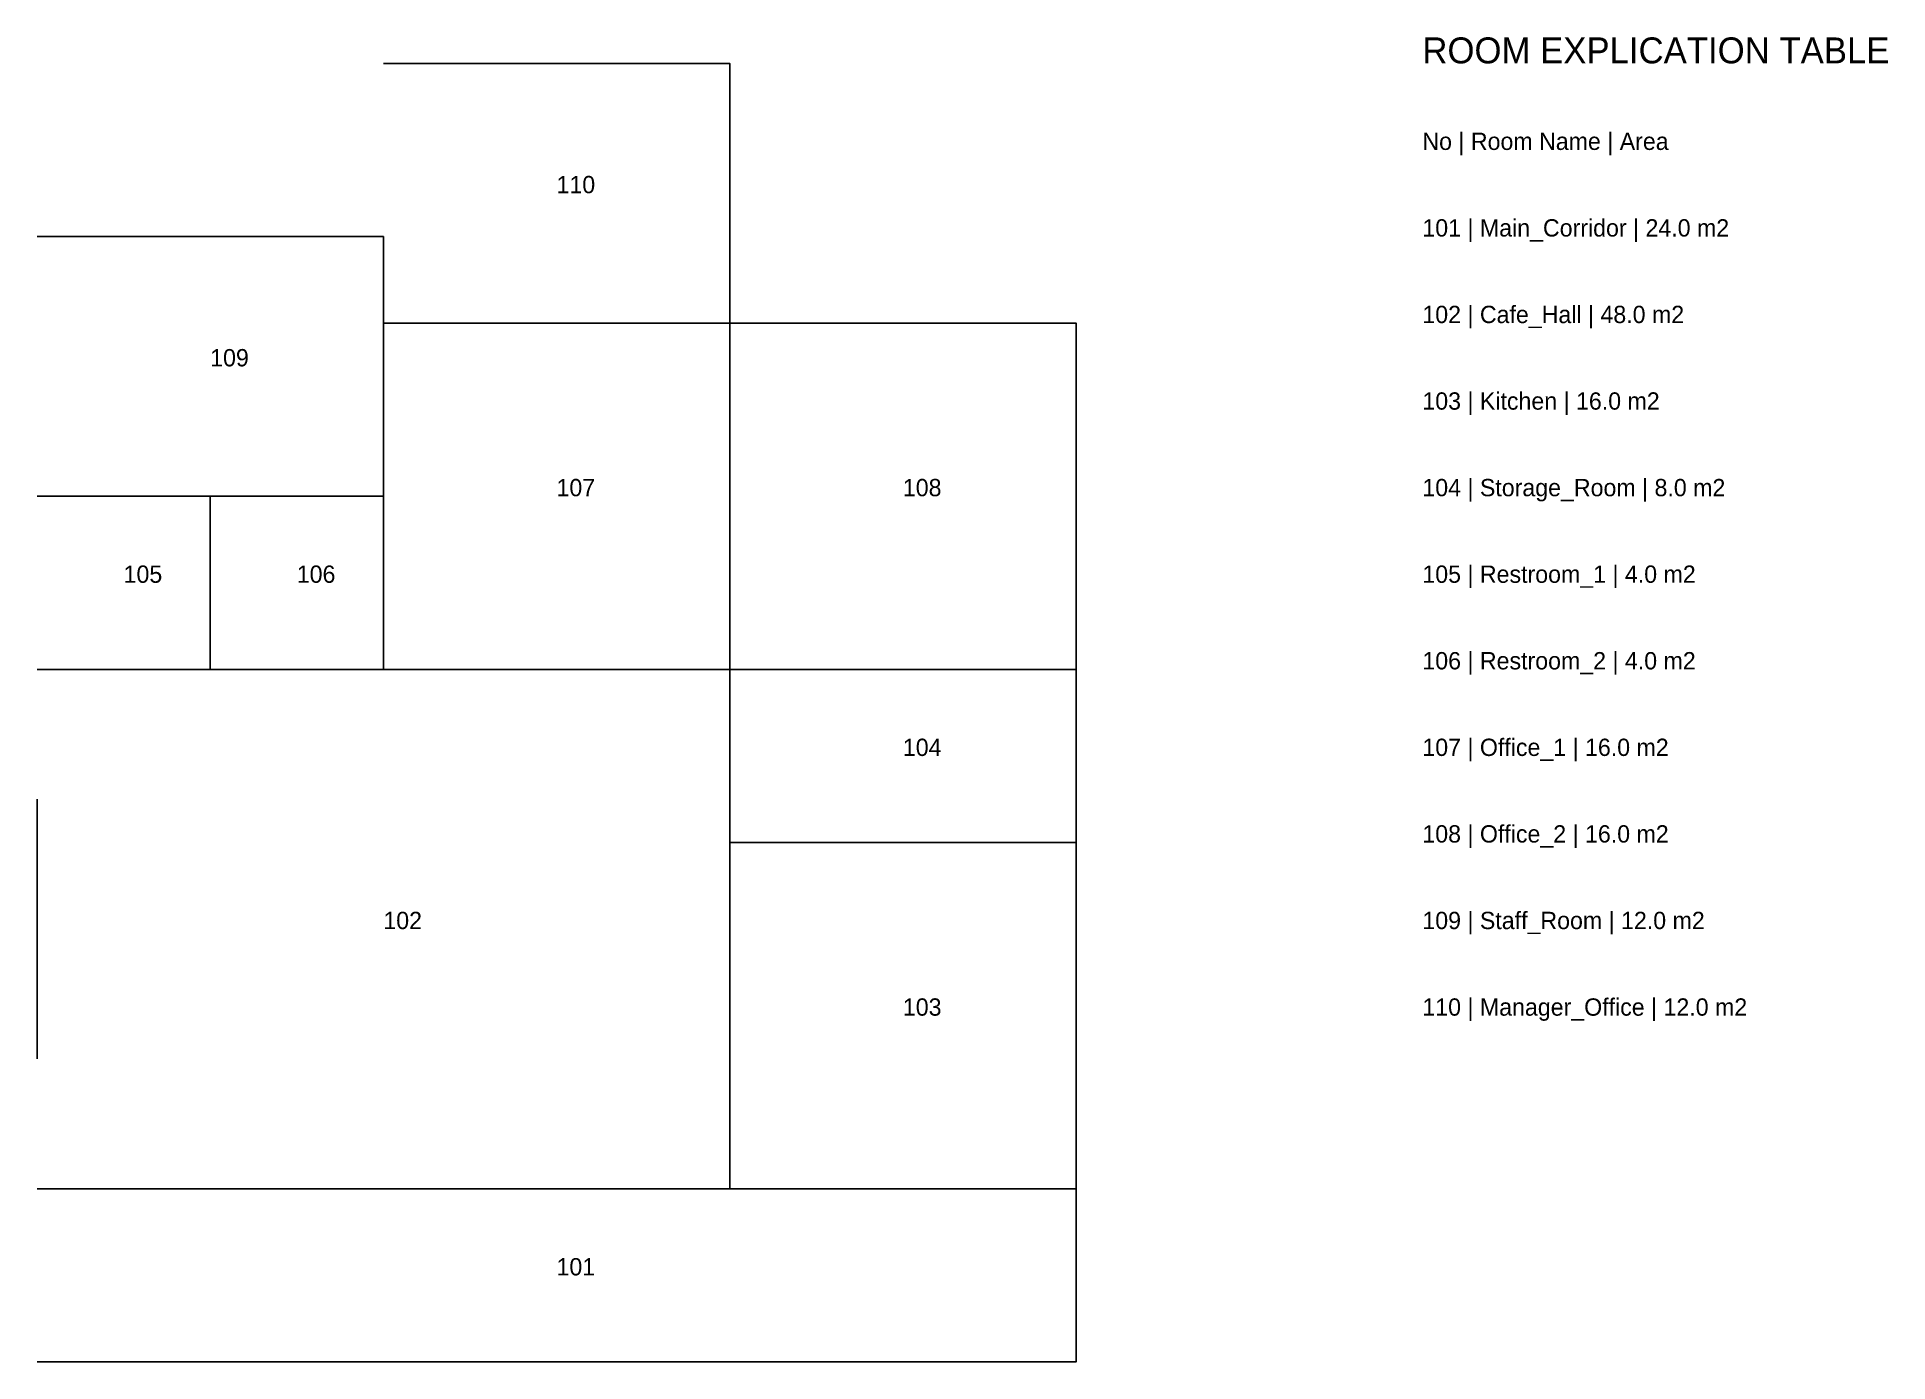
# Model space of a CAD drawing. Header units: millimetres. Extents: x 0 to 21377, y 0 to 15304.
import ezdxf

# ---------------------------------------------------------------- set-up
doc = ezdxf.new("R2010")
doc.units = ezdxf.units.MM
doc.layers.add('EXPLICATION', color=7, linetype='CONTINUOUS')

msp = doc.modelspace()

# ---------------------------------------------------------------- linework, layer by layer
for points in [[(4000, 12000), (8000, 12000), (8000, 15000), (4000, 15000)], [(0, 10000), (4000, 10000), (4000, 13000), (0, 13000)], [(4000, 8000), (8000, 8000), (8000, 12000), (4000, 12000)], [(6000, 12000), (7500, 12000)], [(8000, 8000), (12000, 8000), (12000, 12000), (8000, 12000)], [(0, 8000), (2000, 8000), (2000, 10000), (0, 10000)], [(2000, 8000), (4000, 8000), (4000, 10000), (2000, 10000)], [(0, 2000), (8000, 2000), (8000, 8000), (0, 8000)], [(8000, 6000), (12000, 6000), (12000, 8000), (8000, 8000)], [(0, 3500), (0, 6500)], [(8000, 2000), (12000, 2000), (12000, 6000), (8000, 6000)], [(8000, 3500), (8000, 4400)], [(0, 0), (12000, 0), (12000, 2000), (0, 2000)], [(2000, 2000), (2900, 2000)]]:
    msp.add_lwpolyline(points)

# ---------------------------------------------------------------- texts
at = {"layer": 'EXPLICATION'}
for s, height, p in [('ROOM EXPLICATION TABLE', 300, (16000, 15000)), ('No | Room Name | Area', 200, (16000, 14000)), ('110', 200, (6000, 13500)), ('101 | Main_Corridor | 24.0 m2', 200, (16000, 13000)), ('102 | Cafe_Hall | 48.0 m2', 200, (16000, 12000)), ('109', 200, (2000, 11500)), ('103 | Kitchen | 16.0 m2', 200, (16000, 11000)), ('107', 200, (6000, 10000)), ('108', 200, (10000, 10000)), ('104 | Storage_Room | 8.0 m2', 200, (16000, 10000)), ('105', 200, (1000, 9000)), ('106', 200, (3000, 9000)), ('105 | Restroom_1 | 4.0 m2', 200, (16000, 9000)), ('106 | Restroom_2 | 4.0 m2', 200, (16000, 8000)), ('104', 200, (10000, 7000)), ('107 | Office_1 | 16.0 m2', 200, (16000, 7000)), ('108 | Office_2 | 16.0 m2', 200, (16000, 6000)), ('102', 200, (4000, 5000)), ('109 | Staff_Room | 12.0 m2', 200, (16000, 5000)), ('103', 200, (10000, 4000)), ('110 | Manager_Office | 12.0 m2', 200, (16000, 4000)), ('101', 200, (6000, 1000))]:
    msp.add_text(s, height=height, dxfattribs=at).set_placement(p)

doc.saveas('drawing.dxf')
